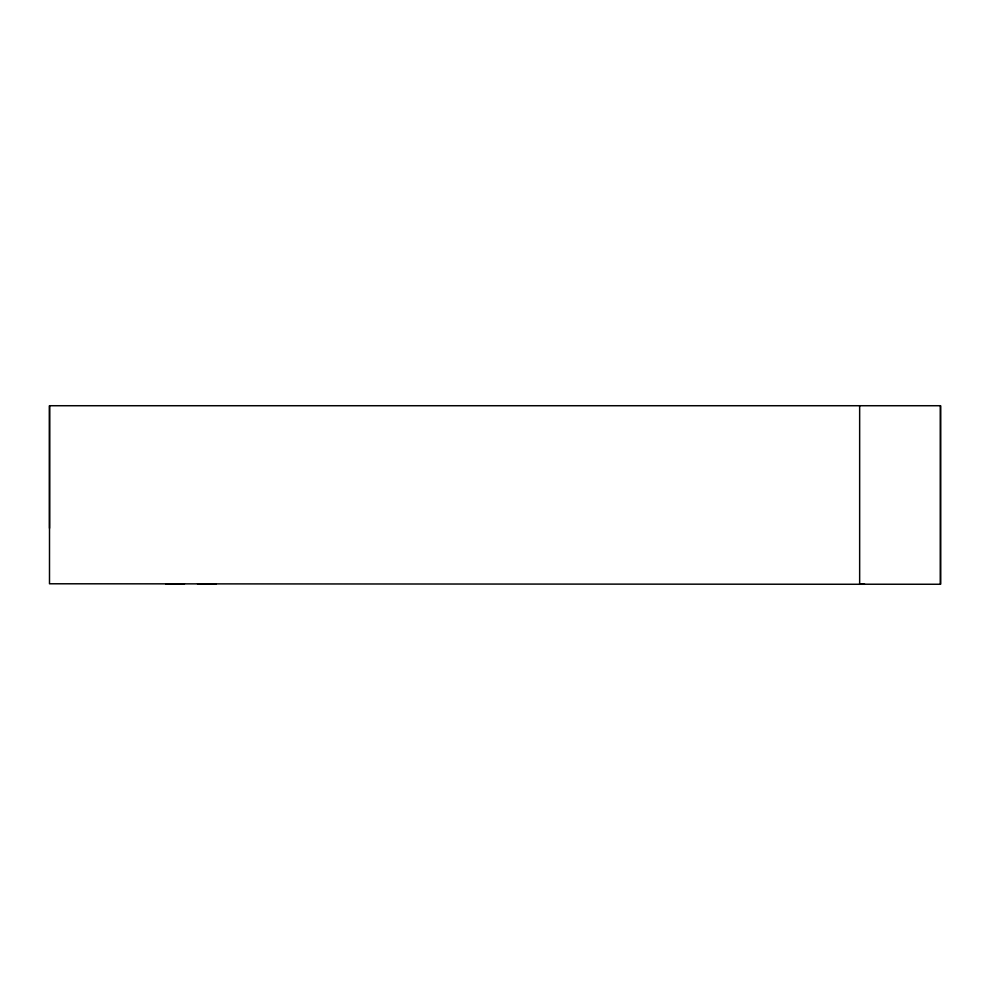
<?xml version="1.0" encoding="UTF-8"?>
<svg xmlns="http://www.w3.org/2000/svg" width="990" height="990" viewBox="0 0 990 990"><rect width="100%" height="100%" fill="white"/><g stroke="black" fill="none" stroke-linecap="round" stroke-linejoin="round"><path stroke-width="1.49" d="M859.654 405.727L859.654 584.224L940.5 584.261L940.5 405.727L49.525 405.727L49.5 583.778L864.703 584.273M940.5 584.224L940.5 405.727M178.373 583.84L165.738 583.84L184.462 583.853M203.643 583.865L216.266 583.865L197.542 583.853M49.525 405.727L49.525 528.264"/></g></svg>
